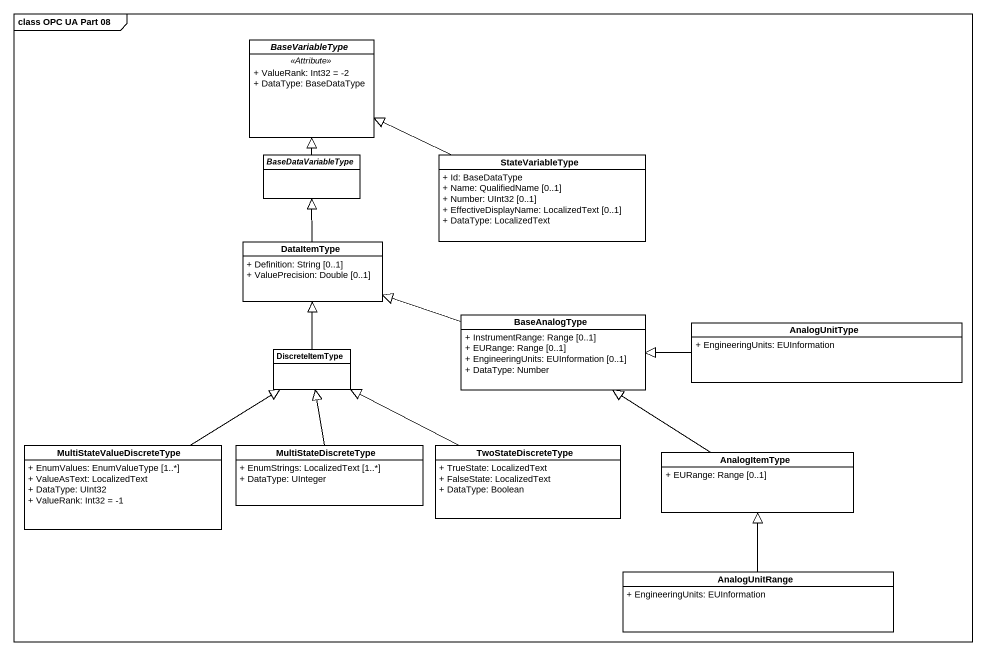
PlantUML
@startuml
mainframe class OPC UA Part 08
hide circle
hide empty members
skinparam classAttributeIconSize 0
abstract class BaseVariableType {
  .. <<Attribute>> ..
  + ValueRank: Int32 = -2
  + DataType: BaseDataType
}
abstract class BaseDataVariableType
class StateVariableType {
  + Id: BaseDataType
  + Name: QualifiedName [0..1]
  + Number: UInt32 [0..1]
  + EffectiveDisplayName: LocalizedText [0..1]
  + DataType: LocalizedText
}
class DataItemType {
  + Definition: String [0..1]
  + ValuePrecision: Double [0..1]
}
class BaseAnalogType {
  + InstrumentRange: Range [0..1]
  + EURange: Range [0..1]
  + EngineeringUnits: EUInformation [0..1]
  + DataType: Number
}
class AnalogUnitType {
  + EngineeringUnits: EUInformation
}
class DiscreteItemType
class MultiStateValueDiscreteType {
  + EnumValues: EnumValueType [1..*]
  + ValueAsText: LocalizedText
  + DataType: UInt32
  + ValueRank: Int32 = -1
}
class MultiStateDiscreteType {
  + EnumStrings: LocalizedText [1..*]
  + DataType: UInteger
}
class TwoStateDiscreteType {
  + TrueState: LocalizedText
  + FalseState: LocalizedText
  + DataType: Boolean
}
class AnalogItemType {
  + EURange: Range [0..1]
}
class AnalogUnitRange {
  + EngineeringUnits: EUInformation
}
BaseDataVariableType -up-|> BaseVariableType
StateVariableType -left-|> BaseVariableType
DataItemType -up-|> BaseDataVariableType
BaseAnalogType -left-|> DataItemType
AnalogUnitType -left-|> BaseAnalogType
DiscreteItemType -up-|> DataItemType
MultiStateValueDiscreteType -up-|> DiscreteItemType
MultiStateDiscreteType -up-|> DiscreteItemType
TwoStateDiscreteType -left-|> DiscreteItemType
AnalogItemType -up-|> BaseAnalogType
AnalogUnitRange -up-|> AnalogItemType
@enduml
